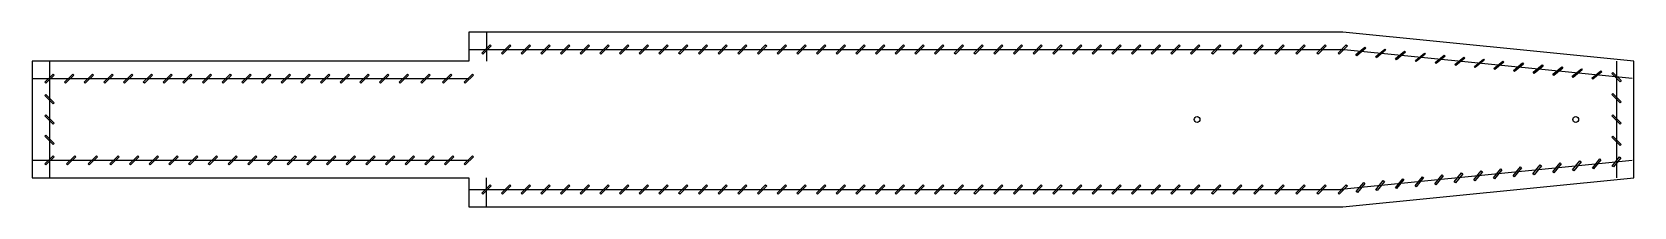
# Model space of a CAD drawing. Extents: x -25 to 250, y -60 to -30.
import ezdxf

# ---------------------------------------------------------------- set-up
doc = ezdxf.new("R2010")
doc.units = 0

msp = doc.modelspace()

# ---------------------------------------------------------------- linework, layer by layer
at = {"layer": 'Layer 1'}
for p, q in [((200, -30), (50, -30)), ((50, -30), (50, -35)), ((53, -30), (53, -35)), ((250, -35), (200, -30)), ((50, -33), (200, -33)), ((52.205, -33.619), (53.619, -32.205)), ((53.795, -32.381), (52.381, -33.795)), ((53.619, -32.205), (53.795, -32.381)), ((55.585, -33.619), (56.999, -32.205)), ((57.175, -32.381), (55.761, -33.795)), ((56.999, -32.205), (57.175, -32.381)), ((58.965, -33.619), (60.379, -32.205)), ((60.555, -32.381), (59.141, -33.795)), ((60.379, -32.205), (60.555, -32.381)), ((62.345, -33.619), (63.759, -32.205)), ((63.935, -32.381), (62.521, -33.795)), ((63.759, -32.205), (63.935, -32.381)), ((65.725, -33.619), (67.139, -32.205)), ((67.315, -32.381), (65.901, -33.795)), ((67.139, -32.205), (67.315, -32.381)), ((69.105, -33.619), (70.519, -32.205)), ((70.695, -32.381), (69.281, -33.795)), ((70.519, -32.205), (70.695, -32.381)), ((72.485, -33.619), (73.899, -32.205)), ((74.075, -32.381), (72.661, -33.795)), ((73.899, -32.205), (74.075, -32.381)), ((75.865, -33.619), (77.279, -32.205)), ((77.455, -32.381), (76.041, -33.795)), ((77.279, -32.205), (77.455, -32.381)), ((79.244, -33.619), (80.659, -32.205)), ((80.835, -32.381), (79.421, -33.795)), ((80.659, -32.205), (80.835, -32.381)), ((82.624, -33.619), (84.039, -32.205)), ((84.215, -32.381), (82.801, -33.795)), ((84.039, -32.205), (84.215, -32.381)), ((86.004, -33.619), (87.419, -32.205)), ((87.595, -32.381), (86.181, -33.795)), ((87.419, -32.205), (87.595, -32.381)), ((89.384, -33.619), (90.799, -32.205)), ((90.975, -32.381), (89.561, -33.795)), ((90.799, -32.205), (90.975, -32.381)), ((92.764, -33.619), (94.179, -32.205)), ((94.355, -32.381), (92.941, -33.795)), ((94.179, -32.205), (94.355, -32.381)), ((96.144, -33.619), (97.559, -32.205)), ((97.735, -32.381), (96.321, -33.795)), ((97.559, -32.205), (97.735, -32.381)), ((99.524, -33.619), (100.939, -32.205)), ((101.115, -32.381), (99.701, -33.795)), ((100.939, -32.205), (101.115, -32.381)), ((102.904, -33.619), (104.319, -32.205)), ((104.495, -32.381), (103.081, -33.795)), ((104.319, -32.205), (104.495, -32.381)), ((106.284, -33.619), (107.699, -32.205)), ((107.875, -32.381), (106.461, -33.795)), ((107.699, -32.205), (107.875, -32.381)), ((109.664, -33.619), (111.079, -32.205)), ((111.255, -32.381), (109.841, -33.795)), ((111.079, -32.205), (111.255, -32.381)), ((113.044, -33.619), (114.459, -32.205)), ((114.635, -32.381), (113.221, -33.795)), ((114.459, -32.205), (114.635, -32.381)), ((116.424, -33.619), (117.839, -32.205)), ((118.015, -32.381), (116.601, -33.795)), ((117.839, -32.205), (118.015, -32.381)), ((119.804, -33.619), (121.219, -32.205)), ((121.395, -32.381), (119.981, -33.795)), ((121.219, -32.205), (121.395, -32.381)), ((123.184, -33.619), (124.599, -32.205)), ((124.775, -32.381), (123.361, -33.795)), ((124.599, -32.205), (124.775, -32.381)), ((126.564, -33.619), (127.979, -32.205)), ((128.155, -32.381), (126.741, -33.795)), ((127.979, -32.205), (128.155, -32.381)), ((129.944, -33.619), (131.359, -32.205)), ((131.535, -32.381), (130.121, -33.795)), ((131.359, -32.205), (131.535, -32.381)), ((133.324, -33.619), (134.739, -32.205)), ((134.915, -32.381), (133.501, -33.795)), ((134.739, -32.205), (134.915, -32.381)), ((136.704, -33.619), (138.119, -32.205)), ((138.295, -32.381), (136.881, -33.795)), ((138.119, -32.205), (138.295, -32.381)), ((140.084, -33.619), (141.499, -32.205)), ((141.675, -32.381), (140.261, -33.795)), ((141.499, -32.205), (141.675, -32.381)), ((143.464, -33.619), (144.879, -32.205)), ((145.055, -32.381), (143.641, -33.795)), ((144.879, -32.205), (145.055, -32.381)), ((146.844, -33.619), (148.259, -32.205)), ((148.435, -32.381), (147.021, -33.795)), ((148.259, -32.205), (148.435, -32.381)), ((150.224, -33.619), (151.639, -32.205)), ((151.815, -32.381), (150.401, -33.795)), ((151.639, -32.205), (151.815, -32.381)), ((153.604, -33.619), (155.019, -32.205)), ((155.195, -32.381), (153.781, -33.795)), ((155.019, -32.205), (155.195, -32.381)), ((156.984, -33.619), (158.399, -32.205)), ((158.576, -32.381), (157.161, -33.795)), ((158.399, -32.205), (158.576, -32.381)), ((160.365, -33.619), (161.779, -32.205)), ((161.956, -32.381), (160.541, -33.795)), ((161.779, -32.205), (161.956, -32.381)), ((163.745, -33.619), (165.159, -32.205)), ((165.336, -32.381), (163.921, -33.795)), ((165.159, -32.205), (165.336, -32.381)), ((167.125, -33.619), (168.539, -32.205)), ((168.716, -32.381), (167.301, -33.795)), ((168.539, -32.205), (168.716, -32.381)), ((170.505, -33.619), (171.919, -32.205)), ((172.096, -32.381), (170.681, -33.795)), ((171.919, -32.205), (172.096, -32.381)), ((173.885, -33.619), (175.299, -32.205)), ((175.476, -32.381), (174.061, -33.795)), ((175.299, -32.205), (175.476, -32.381)), ((177.502, -33.619), (178.916, -32.205)), ((179.093, -32.381), (177.678, -33.795)), ((178.916, -32.205), (179.093, -32.381)), ((181.119, -33.619), (182.533, -32.205)), ((182.71, -32.381), (181.296, -33.795)), ((182.533, -32.205), (182.71, -32.381)), ((184.736, -33.619), (186.15, -32.205)), ((186.327, -32.381), (184.913, -33.795)), ((186.15, -32.205), (186.327, -32.381)), ((188.353, -33.619), (189.767, -32.205)), ((189.944, -32.381), (188.53, -33.795)), ((189.767, -32.205), (189.944, -32.381)), ((191.97, -33.619), (193.384, -32.205)), ((193.561, -32.381), (192.147, -33.795)), ((193.384, -32.205), (193.561, -32.381)), ((195.587, -33.619), (197.001, -32.205)), ((197.178, -32.381), (195.764, -33.795)), ((197.001, -32.205), (197.178, -32.381)), ((199.204, -33.619), (200.619, -32.205)), ((200.796, -32.381), (199.381, -33.795)), ((249.702, -37.985), (199.702, -32.985)), ((200.619, -32.205), (200.796, -32.381)), ((202.263, -33.863), (203.811, -32.597)), ((203.969, -32.79), (202.421, -34.057)), ((203.811, -32.597), (203.969, -32.79)), ((205.667, -34.203), (207.215, -32.937)), ((207.215, -32.937), (207.373, -33.13)), ((-25, -35), (-25, -55)), ((50, -35), (-25, -35)), ((-22, -35), (-22, -55)), ((52.381, -33.795), (52.205, -33.619)), ((55.761, -33.795), (55.585, -33.619)), ((59.141, -33.795), (58.965, -33.619)), ((62.521, -33.795), (62.345, -33.619)), ((65.901, -33.795), (65.725, -33.619)), ((69.281, -33.795), (69.105, -33.619)), ((72.661, -33.795), (72.485, -33.619)), ((76.041, -33.795), (75.865, -33.619)), ((79.421, -33.795), (79.244, -33.619)), ((82.801, -33.795), (82.624, -33.619)), ((86.181, -33.795), (86.004, -33.619)), ((89.561, -33.795), (89.384, -33.619)), ((92.941, -33.795), (92.764, -33.619)), ((96.321, -33.795), (96.144, -33.619)), ((99.701, -33.795), (99.524, -33.619)), ((103.081, -33.795), (102.904, -33.619)), ((106.461, -33.795), (106.284, -33.619)), ((109.841, -33.795), (109.664, -33.619)), ((113.221, -33.795), (113.044, -33.619)), ((116.601, -33.795), (116.424, -33.619)), ((119.981, -33.795), (119.804, -33.619)), ((123.361, -33.795), (123.184, -33.619)), ((126.741, -33.795), (126.564, -33.619)), ((130.121, -33.795), (129.944, -33.619)), ((133.501, -33.795), (133.324, -33.619)), ((136.881, -33.795), (136.704, -33.619)), ((140.261, -33.795), (140.084, -33.619)), ((143.641, -33.795), (143.464, -33.619)), ((147.021, -33.795), (146.844, -33.619)), ((150.401, -33.795), (150.224, -33.619)), ((153.781, -33.795), (153.604, -33.619)), ((157.161, -33.795), (156.984, -33.619)), ((160.541, -33.795), (160.365, -33.619)), ((163.921, -33.795), (163.745, -33.619)), ((167.301, -33.795), (167.125, -33.619)), ((170.681, -33.795), (170.505, -33.619)), ((174.061, -33.795), (173.885, -33.619)), ((177.678, -33.795), (177.502, -33.619)), ((181.296, -33.795), (181.119, -33.619)), ((184.913, -33.795), (184.736, -33.619)), ((188.53, -33.795), (188.353, -33.619)), ((192.147, -33.795), (191.97, -33.619)), ((195.764, -33.795), (195.587, -33.619)), ((199.381, -33.795), (199.204, -33.619)), ((202.421, -34.057), (202.263, -33.863)), ((205.825, -34.397), (205.667, -34.203)), ((207.373, -33.13), (205.825, -34.397)), ((209.071, -34.544), (210.618, -33.277)), ((209.229, -34.737), (209.071, -34.544)), ((210.777, -33.471), (209.229, -34.737)), ((210.618, -33.277), (210.777, -33.471)), ((212.474, -34.884), (214.022, -33.618)), ((212.633, -35.078), (212.474, -34.884)), ((214.18, -33.811), (212.633, -35.078)), ((214.022, -33.618), (214.18, -33.811)), ((215.878, -35.225), (217.426, -33.958)), ((216.036, -35.418), (215.878, -35.225)), ((217.584, -34.152), (216.036, -35.418)), ((217.426, -33.958), (217.584, -34.152)), ((219.241, -35.561), (220.789, -34.294)), ((219.399, -35.754), (219.241, -35.561)), ((220.947, -34.488), (219.399, -35.754)), ((220.789, -34.294), (220.947, -34.488)), ((222.604, -35.897), (224.152, -34.631)), ((224.311, -34.824), (222.763, -36.091)), ((224.152, -34.631), (224.311, -34.824)), ((225.968, -36.234), (227.515, -34.967)), ((227.674, -35.161), (226.126, -36.427)), ((227.515, -34.967), (227.674, -35.161)), ((229.331, -36.57), (230.879, -35.303)), ((231.037, -35.497), (229.489, -36.763)), ((230.879, -35.303), (231.037, -35.497)), ((232.694, -36.906), (234.242, -35.64)), ((234.242, -35.64), (234.4, -35.833)), ((247, -35), (247, -55)), ((250, -55), (250, -35)), ((50, -38), (-25, -38)), ((-22.795, -38.619), (-21.381, -37.205)), ((-21.205, -37.381), (-22.619, -38.795)), ((-21.381, -37.205), (-21.205, -37.381)), ((-19.415, -38.619), (-18.001, -37.205)), ((-17.825, -37.381), (-19.239, -38.795)), ((-18.001, -37.205), (-17.825, -37.381)), ((-16.035, -38.619), (-14.621, -37.205)), ((-14.445, -37.381), (-15.859, -38.795)), ((-14.621, -37.205), (-14.445, -37.381)), ((-12.655, -38.619), (-11.241, -37.205)), ((-11.065, -37.381), (-12.479, -38.795)), ((-11.241, -37.205), (-11.065, -37.381)), ((-9.275, -38.619), (-7.861, -37.205)), ((-7.685, -37.381), (-9.099, -38.795)), ((-7.861, -37.205), (-7.685, -37.381)), ((-5.895, -38.619), (-4.481, -37.205)), ((-4.305, -37.381), (-5.719, -38.795)), ((-4.481, -37.205), (-4.305, -37.381)), ((-2.515, -38.619), (-1.101, -37.205)), ((-0.925, -37.381), (-2.339, -38.795)), ((-1.101, -37.205), (-0.925, -37.381)), ((0.865, -38.619), (2.279, -37.205)), ((2.455, -37.381), (1.041, -38.795)), ((2.279, -37.205), (2.455, -37.381)), ((4.245, -38.619), (5.659, -37.205)), ((5.835, -37.381), (4.421, -38.795)), ((5.659, -37.205), (5.835, -37.381)), ((7.625, -38.619), (9.039, -37.205)), ((9.215, -37.381), (7.801, -38.795)), ((9.039, -37.205), (9.215, -37.381)), ((11.005, -38.619), (12.419, -37.205)), ((12.595, -37.381), (11.181, -38.795)), ((12.419, -37.205), (12.595, -37.381)), ((14.385, -38.619), (15.799, -37.205)), ((15.975, -37.381), (14.561, -38.795)), ((15.799, -37.205), (15.975, -37.381)), ((17.765, -38.619), (19.179, -37.205)), ((19.355, -37.381), (17.941, -38.795)), ((19.179, -37.205), (19.355, -37.381)), ((21.145, -38.619), (22.559, -37.205)), ((22.735, -37.381), (21.321, -38.795)), ((22.559, -37.205), (22.735, -37.381)), ((24.525, -38.619), (25.939, -37.205)), ((26.115, -37.381), (24.701, -38.795)), ((25.939, -37.205), (26.115, -37.381)), ((27.905, -38.619), (29.319, -37.205)), ((29.496, -37.381), (28.081, -38.795)), ((29.319, -37.205), (29.496, -37.381)), ((31.285, -38.619), (32.699, -37.205)), ((32.875, -37.381), (31.461, -38.795)), ((32.699, -37.205), (32.875, -37.381)), ((34.665, -38.619), (36.079, -37.205)), ((36.256, -37.381), (34.841, -38.795)), ((36.079, -37.205), (36.256, -37.381)), ((38.045, -38.619), (39.459, -37.205)), ((39.636, -37.381), (38.221, -38.795)), ((39.459, -37.205), (39.636, -37.381)), ((41.765, -38.619), (43.179, -37.205)), ((43.355, -37.381), (41.941, -38.795)), ((43.179, -37.205), (43.355, -37.381)), ((45.485, -38.619), (46.899, -37.205)), ((47.076, -37.381), (45.661, -38.795)), ((46.899, -37.205), (47.076, -37.381)), ((49.205, -38.619), (50.619, -37.205)), ((50.795, -37.381), (49.381, -38.795)), ((50.619, -37.205), (50.795, -37.381)), ((222.763, -36.091), (222.604, -35.897)), ((226.126, -36.427), (225.968, -36.234)), ((229.489, -36.763), (229.331, -36.57)), ((232.852, -37.1), (232.694, -36.906)), ((234.4, -35.833), (232.852, -37.1)), ((236.057, -37.242), (237.605, -35.976)), ((236.216, -37.436), (236.057, -37.242)), ((237.763, -36.169), (236.216, -37.436)), ((237.605, -35.976), (237.763, -36.169)), ((239.42, -37.579), (240.968, -36.312)), ((239.579, -37.772), (239.42, -37.579)), ((241.127, -36.506), (239.579, -37.772)), ((240.968, -36.312), (241.127, -36.506)), ((242.784, -37.915), (244.332, -36.649)), ((242.942, -38.109), (242.784, -37.915)), ((244.49, -36.842), (242.942, -38.109)), ((244.332, -36.649), (244.49, -36.842)), ((246.204, -37.096), (246.381, -36.919)), ((247.619, -38.51), (246.204, -37.096)), ((246.381, -36.919), (247.796, -38.334)), ((247.796, -38.334), (247.619, -38.51)), ((-22.619, -38.795), (-22.795, -38.619)), ((-22.795, -40.881), (-22.619, -40.705)), ((-21.381, -42.295), (-22.795, -40.881)), ((-22.619, -40.705), (-21.205, -42.119)), ((-19.239, -38.795), (-19.415, -38.619)), ((-15.859, -38.795), (-16.035, -38.619)), ((-12.479, -38.795), (-12.655, -38.619)), ((-9.099, -38.795), (-9.275, -38.619)), ((-5.719, -38.795), (-5.895, -38.619)), ((-2.339, -38.795), (-2.515, -38.619)), ((1.041, -38.795), (0.865, -38.619)), ((4.421, -38.795), (4.245, -38.619)), ((7.801, -38.795), (7.625, -38.619)), ((11.181, -38.795), (11.005, -38.619)), ((14.561, -38.795), (14.385, -38.619)), ((17.941, -38.795), (17.765, -38.619)), ((21.321, -38.795), (21.145, -38.619)), ((24.701, -38.795), (24.525, -38.619)), ((28.081, -38.795), (27.905, -38.619)), ((31.461, -38.795), (31.285, -38.619)), ((34.841, -38.795), (34.665, -38.619)), ((38.221, -38.795), (38.045, -38.619)), ((41.941, -38.795), (41.765, -38.619)), ((45.661, -38.795), (45.485, -38.619)), ((49.381, -38.795), (49.205, -38.619)), ((246.204, -40.739), (246.381, -40.562)), ((247.619, -42.153), (246.204, -40.739)), ((246.381, -40.562), (247.796, -41.976)), ((-21.205, -42.119), (-21.381, -42.295)), ((247.796, -41.976), (247.619, -42.153)), ((-22.795, -44.381), (-22.619, -44.205)), ((-21.381, -45.795), (-22.795, -44.381)), ((-22.619, -44.205), (-21.205, -45.619)), ((-21.205, -45.619), (-21.381, -45.795)), ((246.204, -44.381), (246.381, -44.205)), ((247.619, -45.795), (246.204, -44.381)), ((246.381, -44.205), (247.796, -45.619)), ((247.796, -45.619), (247.619, -45.795)), ((-22.795, -47.881), (-22.619, -47.705)), ((-21.381, -49.295), (-22.795, -47.881)), ((-22.619, -47.705), (-21.205, -49.119)), ((-21.205, -49.119), (-21.381, -49.295)), ((246.204, -48.024), (246.381, -47.847)), ((247.619, -49.438), (246.204, -48.024)), ((246.381, -47.847), (247.796, -49.261)), ((247.796, -49.261), (247.619, -49.438)), ((-25, -52), (50, -52)), ((-22.795, -52.619), (-21.381, -51.205)), ((-21.205, -51.381), (-22.619, -52.795)), ((-21.381, -51.205), (-21.205, -51.381)), ((-19.075, -52.619), (-17.661, -51.205)), ((-17.485, -51.381), (-18.899, -52.795)), ((-17.661, -51.205), (-17.485, -51.381)), ((-15.355, -52.619), (-13.941, -51.205)), ((-13.765, -51.381), (-15.179, -52.795)), ((-13.941, -51.205), (-13.765, -51.381)), ((-11.636, -52.619), (-10.221, -51.205)), ((-10.045, -51.381), (-11.459, -52.795)), ((-10.221, -51.205), (-10.045, -51.381)), ((-8.256, -52.619), (-6.841, -51.205)), ((-6.665, -51.381), (-8.079, -52.795)), ((-6.841, -51.205), (-6.665, -51.381)), ((-4.876, -52.619), (-3.461, -51.205)), ((-3.285, -51.381), (-4.699, -52.795)), ((-3.461, -51.205), (-3.285, -51.381)), ((-1.496, -52.619), (-0.081, -51.205)), ((0.095, -51.381), (-1.319, -52.795)), ((-0.081, -51.205), (0.095, -51.381)), ((1.884, -52.619), (3.299, -51.205)), ((3.475, -51.381), (2.061, -52.795)), ((3.299, -51.205), (3.475, -51.381)), ((5.264, -52.619), (6.679, -51.205)), ((6.855, -51.381), (5.441, -52.795)), ((6.679, -51.205), (6.855, -51.381)), ((8.644, -52.619), (10.059, -51.205)), ((10.235, -51.381), (8.821, -52.795)), ((10.059, -51.205), (10.235, -51.381)), ((12.024, -52.619), (13.439, -51.205)), ((13.615, -51.381), (12.201, -52.795)), ((13.439, -51.205), (13.615, -51.381)), ((15.404, -52.619), (16.819, -51.205)), ((16.995, -51.381), (15.581, -52.795)), ((16.819, -51.205), (16.995, -51.381)), ((18.784, -52.619), (20.199, -51.205)), ((20.375, -51.381), (18.961, -52.795)), ((20.199, -51.205), (20.375, -51.381)), ((22.164, -52.619), (23.579, -51.205)), ((23.755, -51.381), (22.341, -52.795)), ((23.579, -51.205), (23.755, -51.381)), ((25.544, -52.619), (26.959, -51.205)), ((27.135, -51.381), (25.721, -52.795)), ((26.959, -51.205), (27.135, -51.381)), ((28.924, -52.619), (30.339, -51.205)), ((30.515, -51.381), (29.101, -52.795)), ((30.339, -51.205), (30.515, -51.381)), ((32.305, -52.619), (33.719, -51.205)), ((33.895, -51.381), (32.481, -52.795)), ((33.719, -51.205), (33.895, -51.381)), ((35.685, -52.619), (37.099, -51.205)), ((37.275, -51.381), (35.861, -52.795)), ((37.099, -51.205), (37.275, -51.381)), ((39.065, -52.619), (40.479, -51.205)), ((40.655, -51.381), (39.241, -52.795)), ((40.479, -51.205), (40.655, -51.381)), ((42.445, -52.619), (43.859, -51.205)), ((44.035, -51.381), (42.621, -52.795)), ((43.859, -51.205), (44.035, -51.381)), ((45.825, -52.619), (47.239, -51.205)), ((47.415, -51.381), (46.001, -52.795)), ((47.239, -51.205), (47.415, -51.381)), ((49.205, -52.619), (50.619, -51.205)), ((50.795, -51.381), (49.381, -52.795)), ((50.619, -51.205), (50.795, -51.381)), ((249.702, -52.015), (199.702, -57.015)), ((239.458, -53.661), (240.724, -52.113)), ((240.724, -52.113), (240.918, -52.271)), ((242.863, -53.321), (244.13, -51.773)), ((244.323, -51.931), (243.057, -53.479)), ((244.13, -51.773), (244.323, -51.931)), ((246.27, -52.98), (247.536, -51.432)), ((247.73, -51.59), (246.464, -53.138)), ((247.536, -51.432), (247.73, -51.59)), ((-25, -55), (50, -55)), ((-22.619, -52.795), (-22.795, -52.619)), ((-18.899, -52.795), (-19.075, -52.619)), ((-15.179, -52.795), (-15.355, -52.619)), ((-11.459, -52.795), (-11.636, -52.619)), ((-8.079, -52.795), (-8.256, -52.619)), ((-4.699, -52.795), (-4.876, -52.619)), ((-1.319, -52.795), (-1.496, -52.619)), ((2.061, -52.795), (1.884, -52.619)), ((5.441, -52.795), (5.264, -52.619)), ((8.821, -52.795), (8.644, -52.619)), ((12.201, -52.795), (12.024, -52.619)), ((15.581, -52.795), (15.404, -52.619)), ((18.961, -52.795), (18.784, -52.619)), ((22.341, -52.795), (22.164, -52.619)), ((25.721, -52.795), (25.544, -52.619)), ((29.101, -52.795), (28.924, -52.619)), ((32.481, -52.795), (32.305, -52.619)), ((35.861, -52.795), (35.685, -52.619)), ((39.241, -52.795), (39.065, -52.619)), ((42.621, -52.795), (42.445, -52.619)), ((46.001, -52.795), (45.825, -52.619)), ((49.381, -52.795), (49.205, -52.619)), ((50, -55), (50, -60)), ((53, -60), (53, -55)), ((200, -60), (250, -55)), ((212.424, -56.364), (213.691, -54.816)), ((213.884, -54.975), (212.618, -56.523)), ((213.691, -54.816), (213.884, -54.975)), ((215.788, -56.028), (217.054, -54.48)), ((217.248, -54.638), (215.981, -56.186)), ((217.054, -54.48), (217.248, -54.638)), ((219.151, -55.692), (220.417, -54.144)), ((220.611, -54.302), (219.344, -55.85)), ((220.417, -54.144), (220.611, -54.302)), ((222.514, -55.355), (223.781, -53.808)), ((223.974, -53.966), (222.708, -55.514)), ((223.781, -53.808), (223.974, -53.966)), ((225.877, -55.019), (227.144, -53.471)), ((227.337, -53.63), (226.071, -55.177)), ((227.144, -53.471), (227.337, -53.63)), ((229.241, -54.683), (230.507, -53.135)), ((229.434, -54.841), (229.241, -54.683)), ((230.7, -53.293), (229.434, -54.841)), ((230.507, -53.135), (230.7, -53.293)), ((232.646, -54.342), (233.913, -52.794)), ((232.84, -54.501), (232.646, -54.342)), ((234.106, -52.953), (232.84, -54.501)), ((233.913, -52.794), (234.106, -52.953)), ((236.052, -54.002), (237.318, -52.454)), ((236.245, -54.16), (236.052, -54.002)), ((237.512, -52.612), (236.245, -54.16)), ((237.318, -52.454), (237.512, -52.612)), ((239.651, -53.819), (239.458, -53.661)), ((240.918, -52.271), (239.651, -53.819)), ((243.057, -53.479), (242.863, -53.321)), ((246.464, -53.138), (246.27, -52.98)), ((50, -57), (200, -57)), ((52.205, -57.619), (53.619, -56.205)), ((52.381, -57.795), (52.205, -57.619)), ((53.795, -56.381), (52.381, -57.795)), ((53.619, -56.205), (53.795, -56.381)), ((55.585, -57.619), (56.999, -56.205)), ((55.761, -57.795), (55.585, -57.619)), ((57.175, -56.381), (55.761, -57.795)), ((56.999, -56.205), (57.175, -56.381)), ((58.965, -57.619), (60.379, -56.205)), ((59.141, -57.795), (58.965, -57.619)), ((60.555, -56.381), (59.141, -57.795)), ((60.379, -56.205), (60.555, -56.381)), ((62.345, -57.619), (63.759, -56.205)), ((62.521, -57.795), (62.345, -57.619)), ((63.935, -56.381), (62.521, -57.795)), ((63.759, -56.205), (63.935, -56.381)), ((65.725, -57.619), (67.139, -56.205)), ((65.901, -57.795), (65.725, -57.619)), ((67.315, -56.381), (65.901, -57.795)), ((67.139, -56.205), (67.315, -56.381)), ((69.105, -57.619), (70.519, -56.205)), ((69.281, -57.795), (69.105, -57.619)), ((70.695, -56.381), (69.281, -57.795)), ((70.519, -56.205), (70.695, -56.381)), ((72.485, -57.619), (73.899, -56.205)), ((72.661, -57.795), (72.485, -57.619)), ((74.075, -56.381), (72.661, -57.795)), ((73.899, -56.205), (74.075, -56.381)), ((75.865, -57.619), (77.279, -56.205)), ((76.041, -57.795), (75.865, -57.619)), ((77.455, -56.381), (76.041, -57.795)), ((77.279, -56.205), (77.455, -56.381)), ((79.244, -57.619), (80.659, -56.205)), ((79.421, -57.795), (79.244, -57.619)), ((80.835, -56.381), (79.421, -57.795)), ((80.659, -56.205), (80.835, -56.381)), ((82.624, -57.619), (84.039, -56.205)), ((82.801, -57.795), (82.624, -57.619)), ((84.215, -56.381), (82.801, -57.795)), ((84.039, -56.205), (84.215, -56.381)), ((86.004, -57.619), (87.419, -56.205)), ((86.181, -57.795), (86.004, -57.619)), ((87.595, -56.381), (86.181, -57.795)), ((87.419, -56.205), (87.595, -56.381)), ((89.384, -57.619), (90.799, -56.205)), ((89.561, -57.795), (89.384, -57.619)), ((90.975, -56.381), (89.561, -57.795)), ((90.799, -56.205), (90.975, -56.381)), ((92.764, -57.619), (94.179, -56.205)), ((92.941, -57.795), (92.764, -57.619)), ((94.355, -56.381), (92.941, -57.795)), ((94.179, -56.205), (94.355, -56.381)), ((96.144, -57.619), (97.559, -56.205)), ((96.321, -57.795), (96.144, -57.619)), ((97.735, -56.381), (96.321, -57.795)), ((97.559, -56.205), (97.735, -56.381)), ((99.524, -57.619), (100.939, -56.205)), ((99.701, -57.795), (99.524, -57.619)), ((101.115, -56.381), (99.701, -57.795)), ((100.939, -56.205), (101.115, -56.381)), ((102.904, -57.619), (104.319, -56.205)), ((103.081, -57.795), (102.904, -57.619)), ((104.495, -56.381), (103.081, -57.795)), ((104.319, -56.205), (104.495, -56.381)), ((106.284, -57.619), (107.699, -56.205)), ((106.461, -57.795), (106.284, -57.619)), ((107.875, -56.381), (106.461, -57.795)), ((107.699, -56.205), (107.875, -56.381)), ((109.664, -57.619), (111.079, -56.205)), ((109.841, -57.795), (109.664, -57.619)), ((111.255, -56.381), (109.841, -57.795)), ((111.079, -56.205), (111.255, -56.381)), ((113.044, -57.619), (114.459, -56.205)), ((113.221, -57.795), (113.044, -57.619)), ((114.635, -56.381), (113.221, -57.795)), ((114.459, -56.205), (114.635, -56.381)), ((116.424, -57.619), (117.839, -56.205)), ((116.601, -57.795), (116.424, -57.619)), ((118.015, -56.381), (116.601, -57.795)), ((117.839, -56.205), (118.015, -56.381)), ((119.804, -57.619), (121.219, -56.205)), ((119.981, -57.795), (119.804, -57.619)), ((121.395, -56.381), (119.981, -57.795)), ((121.219, -56.205), (121.395, -56.381)), ((123.184, -57.619), (124.599, -56.205)), ((123.361, -57.795), (123.184, -57.619)), ((124.775, -56.381), (123.361, -57.795)), ((124.599, -56.205), (124.775, -56.381)), ((126.564, -57.619), (127.979, -56.205)), ((126.741, -57.795), (126.564, -57.619)), ((128.155, -56.381), (126.741, -57.795)), ((127.979, -56.205), (128.155, -56.381)), ((129.944, -57.619), (131.359, -56.205)), ((130.121, -57.795), (129.944, -57.619)), ((131.535, -56.381), (130.121, -57.795)), ((131.359, -56.205), (131.535, -56.381)), ((133.324, -57.619), (134.739, -56.205)), ((133.501, -57.795), (133.324, -57.619)), ((134.915, -56.381), (133.501, -57.795)), ((134.739, -56.205), (134.915, -56.381)), ((136.704, -57.619), (138.119, -56.205)), ((136.881, -57.795), (136.704, -57.619)), ((138.295, -56.381), (136.881, -57.795)), ((138.119, -56.205), (138.295, -56.381)), ((140.084, -57.619), (141.499, -56.205)), ((140.261, -57.795), (140.084, -57.619)), ((141.675, -56.381), (140.261, -57.795)), ((141.499, -56.205), (141.675, -56.381)), ((143.464, -57.619), (144.879, -56.205)), ((143.641, -57.795), (143.464, -57.619)), ((145.055, -56.381), (143.641, -57.795)), ((144.879, -56.205), (145.055, -56.381)), ((146.844, -57.619), (148.259, -56.205)), ((147.021, -57.795), (146.844, -57.619)), ((148.435, -56.381), (147.021, -57.795)), ((148.259, -56.205), (148.435, -56.381)), ((150.224, -57.619), (151.639, -56.205)), ((150.401, -57.795), (150.224, -57.619)), ((151.815, -56.381), (150.401, -57.795)), ((151.639, -56.205), (151.815, -56.381)), ((153.604, -57.619), (155.019, -56.205)), ((153.781, -57.795), (153.604, -57.619)), ((155.195, -56.381), (153.781, -57.795)), ((155.019, -56.205), (155.195, -56.381)), ((156.984, -57.619), (158.399, -56.205)), ((157.161, -57.795), (156.984, -57.619)), ((158.576, -56.381), (157.161, -57.795)), ((158.399, -56.205), (158.576, -56.381)), ((160.365, -57.619), (161.779, -56.205)), ((160.541, -57.795), (160.365, -57.619)), ((161.956, -56.381), (160.541, -57.795)), ((161.779, -56.205), (161.956, -56.381)), ((163.745, -57.619), (165.159, -56.205)), ((163.921, -57.795), (163.745, -57.619)), ((165.336, -56.381), (163.921, -57.795)), ((165.159, -56.205), (165.336, -56.381)), ((167.125, -57.619), (168.539, -56.205)), ((167.301, -57.795), (167.125, -57.619)), ((168.716, -56.381), (167.301, -57.795)), ((168.539, -56.205), (168.716, -56.381)), ((170.505, -57.619), (171.919, -56.205)), ((170.681, -57.795), (170.505, -57.619)), ((172.096, -56.381), (170.681, -57.795)), ((171.919, -56.205), (172.096, -56.381)), ((173.885, -57.619), (175.299, -56.205)), ((174.061, -57.795), (173.885, -57.619)), ((175.476, -56.381), (174.061, -57.795)), ((175.299, -56.205), (175.476, -56.381)), ((177.502, -57.619), (178.916, -56.205)), ((177.678, -57.795), (177.502, -57.619)), ((179.093, -56.381), (177.678, -57.795)), ((178.916, -56.205), (179.093, -56.381)), ((181.119, -57.619), (182.533, -56.205)), ((181.296, -57.795), (181.119, -57.619)), ((182.71, -56.381), (181.296, -57.795)), ((182.533, -56.205), (182.71, -56.381)), ((184.736, -57.619), (186.15, -56.205)), ((184.913, -57.795), (184.736, -57.619)), ((186.327, -56.381), (184.913, -57.795)), ((186.15, -56.205), (186.327, -56.381)), ((188.353, -57.619), (189.767, -56.205)), ((188.53, -57.795), (188.353, -57.619)), ((189.944, -56.381), (188.53, -57.795)), ((189.767, -56.205), (189.944, -56.381)), ((191.97, -57.619), (193.384, -56.205)), ((192.147, -57.795), (191.97, -57.619)), ((193.561, -56.381), (192.147, -57.795)), ((193.384, -56.205), (193.561, -56.381)), ((195.587, -57.619), (197.001, -56.205)), ((195.764, -57.795), (195.587, -57.619)), ((197.178, -56.381), (195.764, -57.795)), ((197.001, -56.205), (197.178, -56.381)), ((199.204, -57.619), (200.619, -56.205)), ((199.381, -57.795), (199.204, -57.619)), ((200.796, -56.381), (199.381, -57.795)), ((200.619, -56.205), (200.796, -56.381)), ((202.335, -57.373), (203.601, -55.825)), ((202.528, -57.532), (202.335, -57.373)), ((203.795, -55.984), (202.528, -57.532)), ((203.601, -55.825), (203.795, -55.984)), ((205.698, -57.037), (206.964, -55.489)), ((205.891, -57.195), (205.698, -57.037)), ((207.158, -55.647), (205.891, -57.195)), ((206.964, -55.489), (207.158, -55.647)), ((209.061, -56.701), (210.328, -55.153)), ((209.255, -56.859), (209.061, -56.701)), ((210.521, -55.311), (209.255, -56.859)), ((210.328, -55.153), (210.521, -55.311)), ((212.618, -56.523), (212.424, -56.364)), ((215.981, -56.186), (215.788, -56.028)), ((219.344, -55.85), (219.151, -55.692)), ((222.708, -55.514), (222.514, -55.355)), ((226.071, -55.177), (225.877, -55.019)), ((50, -60), (200, -60))]:
    msp.add_line(p, q, dxfattribs=at)
for centre in [(175, -45), (240, -45)]:
    msp.add_circle(centre, 0.5, dxfattribs=at)

doc.saveas('drawing.dxf')
